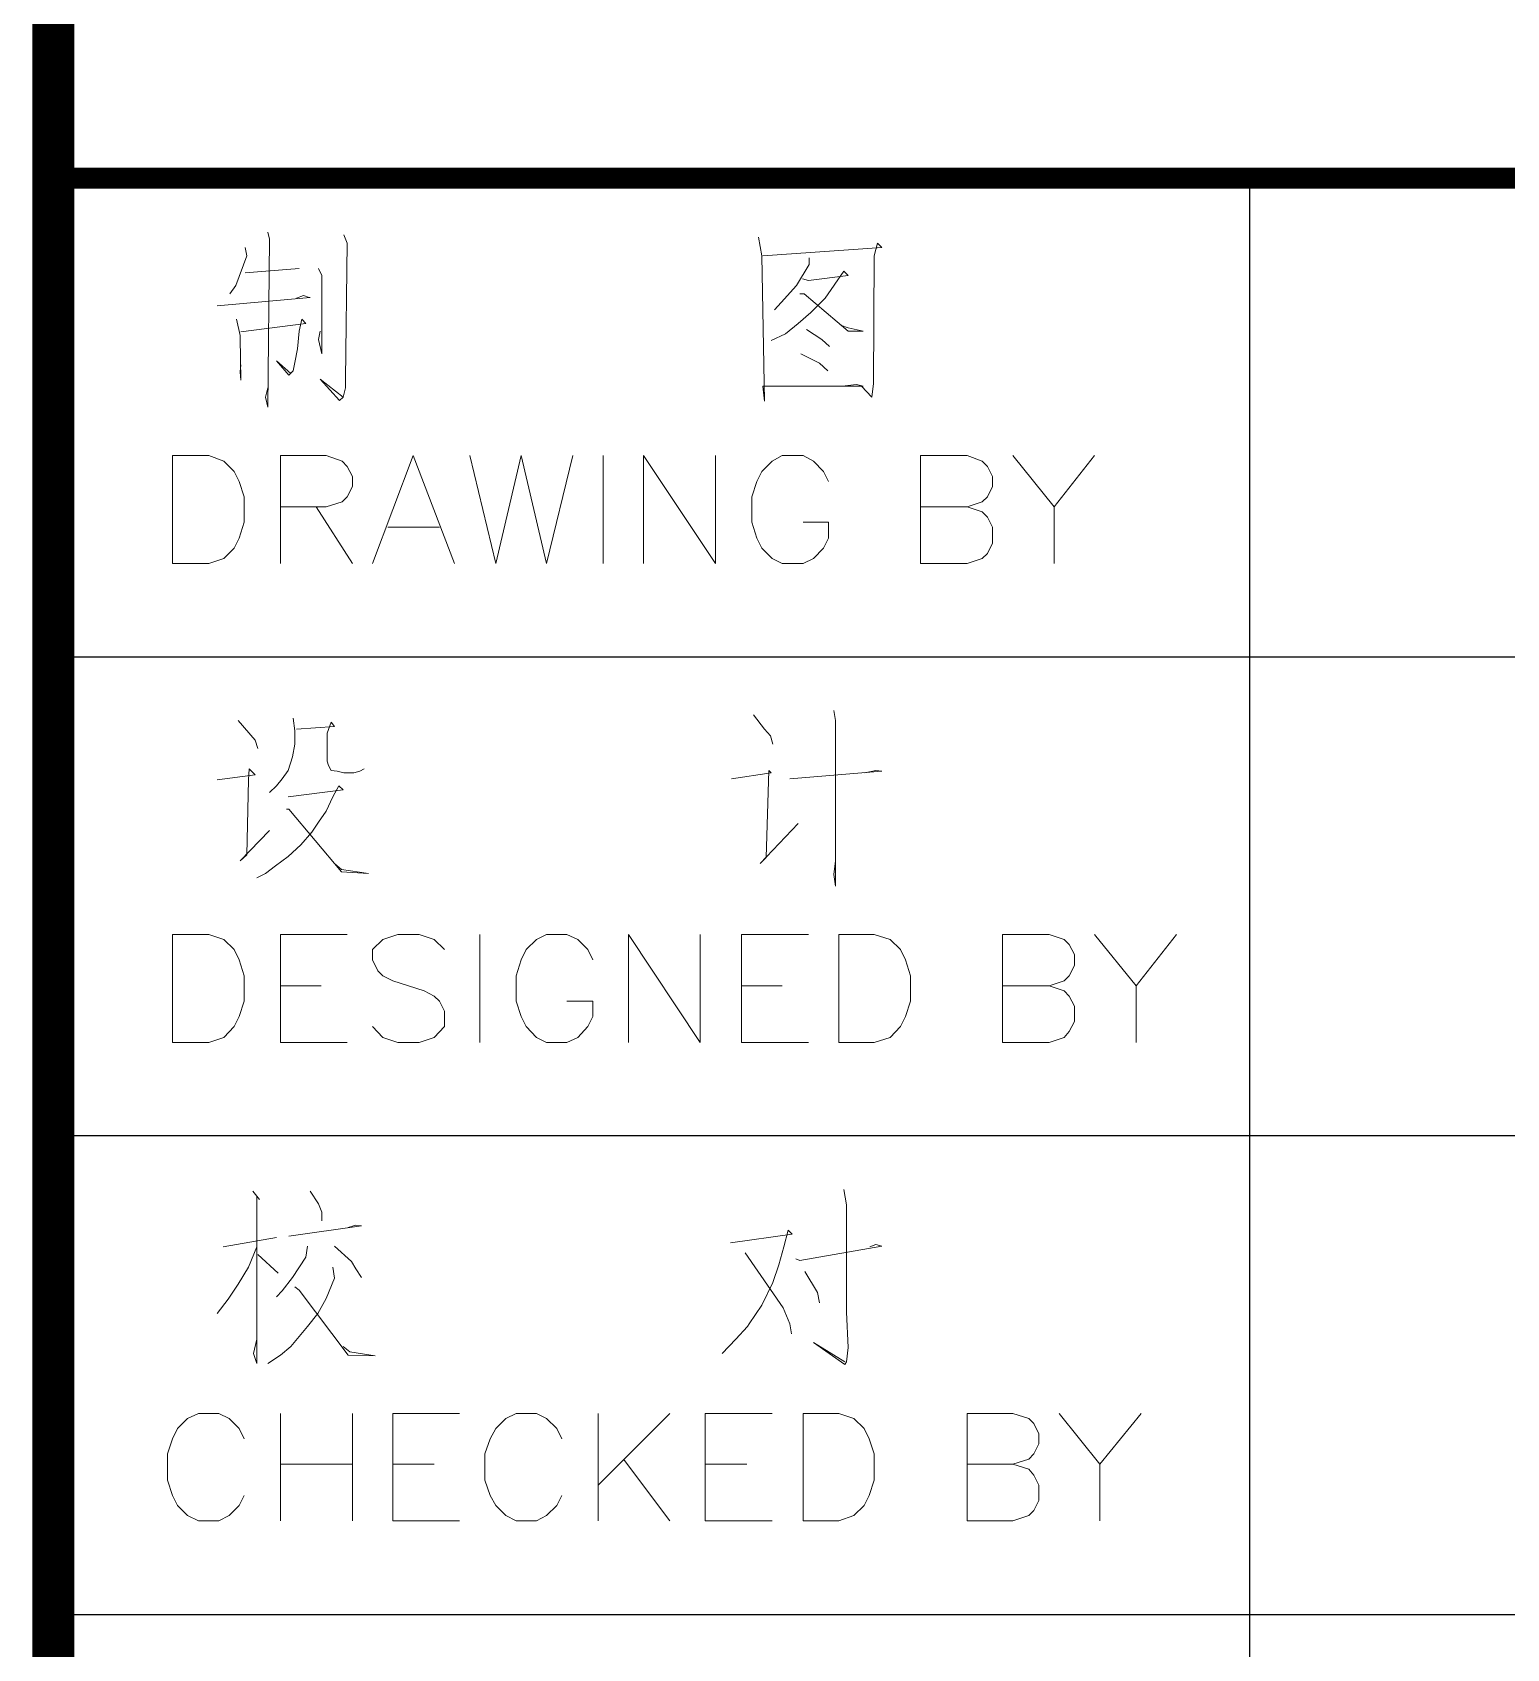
# Model space of a CAD drawing. Extents: x -6243262 to 3079315, y -2914302 to 172723.
# Drawn here: x -5674418 to -5672701, y -738366 to -736485 of the extents above; entities that cross this region are included whole.
import ezdxf

# ---------------------------------------------------------------- set-up
doc = ezdxf.new("R2010")
doc.units = 0
doc.header["$LTSCALE"] = 1000
doc.layers.add('PUB_TITLE', color=4, linetype='Continuous')

# ---------------------------------------------------------------- blocks, each defined once
blk = doc.blocks.new('TQ')
at = {"layer": 'PUB_TITLE'}
for p, q in [((1748149.2, -790397.5), (1748149.2, -794298.3)), ((1746756.1, -790954.7), (1750935.6, -790954.7)), ((1746756.1, -791512), (1750935.6, -791512)), ((1746756.1, -792069.3), (1750935.6, -792069.3))]:
    blk.add_line(p, q, dxfattribs=at)
for points, const_width in [([(1746756.1, -758772.5), (1746756.1, -798756.5)], 48.8), ([(1746756.1, -790397.5), (1746756.1, -798756.5)], 48.8), ([(1746756.1, -790397.5), (1750935.6, -790397.5)], 24.4)]:
    blk.add_lwpolyline(points, dxfattribs=dict(at, const_width=const_width))
blk.add_lwpolyline([(1746756.1, -798756.5), (1750935.6, -798756.5), (1750935.6, -758772.5), (1746756.1, -758772.5)], close=True, dxfattribs=at)
blk.add_lwpolyline([(1746756.1, -790397.5), (1746756.1, -798756.5), (1750935.6, -798756.5), (1750935.6, -790397.5)], dxfattribs=at)
at = {"layer": 'PUB_TITLE', "color": 140, "lineweight": 0}
for points in [[(1747006, -790460.4), (1747008, -790468.3), (1747006, -790664), (1747003.1, -790652.2), (1747006, -790641.4)], [(1747094.5, -790463.4), (1747098.5, -790473.2), (1747096.5, -790631.6), (1747096.5, -790641.4), (1747094.5, -790649.3), (1747093.5, -790652.2), (1747089.6, -790656.1), (1747067, -790631.6), (1747093.5, -790652.2)], [(1746979.5, -790478.1), (1746981.4, -790488), (1746968.6, -790522.4), (1746961.8, -790532.2)], [(1747577.4, -790466.3), (1747581.3, -790488), (1747584.3, -790657.1), (1747582.3, -790639.4), (1747699.3, -790639.4), (1747691.5, -790637.5), (1747674.8, -790639.4)], [(1747582.3, -790488), (1747721, -790478.1), (1747716.1, -790473.2), (1747712.1, -790488), (1747711.1, -790636.5), (1747709.2, -790652.2), (1747697.4, -790639.4)], [(1746979.5, -790507.7), (1747042.4, -790502.7)], [(1747065, -790502.7), (1747069, -790510.6), (1747069, -790602.1), (1747065, -790585.3), (1747067, -790575.5)], [(1747636.4, -790490), (1747636.4, -790497.8), (1747621.6, -790522.4), (1747603.9, -790542.1), (1747596.1, -790550.9)], [(1747628.5, -790514.5), (1747635.4, -790516.5), (1747681.6, -790510.6), (1747676.7, -790505.7), (1747655.1, -790537.2), (1747638.4, -790553.9), (1747623.6, -790566.7), (1747608.9, -790578.5), (1747592.1, -790586.3)], [(1746947, -790546), (1747055.2, -790536.2), (1747054.2, -790536.2), (1747047.3, -790534.2), (1747039.5, -790537.2)], [(1747625.6, -790532.2), (1747630.5, -790532.2), (1747681.6, -790575.5), (1747699.3, -790575.5), (1747681.6, -790571.6), (1747672.8, -790568.6)], [(1746969.6, -790561.7), (1746973.6, -790580.4), (1746973.6, -790583.4), (1746974.5, -790632.5), (1746973.6, -790622.7), (1746974.5, -790614.8)], [(1746974.5, -790576.5), (1747050.3, -790566.7), (1747045.4, -790561.7), (1747042.4, -790575.5), (1747040.4, -790596.2), (1747037.5, -790611.9), (1747035.5, -790621.7), (1747030.6, -790626.6), (1747015.9, -790609.9), (1747032.6, -790624.7)], [(1747633.4, -790573.5), (1747651.1, -790585.3), (1747660, -790593.2)], [(1747626.6, -790602.1), (1747648.2, -790612.9), (1747658, -790621.7)], [(1746894.9, -790720.1), (1746894.9, -790846)], [(1746894.9, -790720.1), (1746937.2, -790720.1), (1746954.9, -790727), (1746966.7, -790738.8), (1746972.6, -790750.6), (1746978.5, -790768.3), (1746978.5, -790797.8), (1746972.6, -790816.4), (1746966.7, -790828.3), (1746954.9, -790840.1), (1746937.2, -790846), (1746894.9, -790846)], [(1747020.8, -790720.1), (1747020.8, -790846)], [(1747020.8, -790720.1), (1747073.9, -790720.1), (1747092.6, -790727), (1747098.5, -790732.9), (1747104.4, -790744.7), (1747104.4, -790756.5), (1747098.5, -790768.3), (1747092.6, -790774.2), (1747073.9, -790780.1), (1747020.8, -790780.1)], [(1747175.2, -790720.1), (1747128, -790846)], [(1747175.2, -790720.1), (1747223.4, -790846)], [(1747241.1, -790720.1), (1747271.5, -790846), (1747301, -790720.1), (1747330.6, -790846), (1747361, -790720.1)], [(1747396.4, -790720.1), (1747396.4, -790846)], [(1747443.6, -790720.1), (1747443.6, -790846)], [(1747443.6, -790720.1), (1747527.2, -790846), (1747527.2, -790720.1)], [(1747659, -790750.6), (1747653.1, -790738.8), (1747641.3, -790727), (1747629.5, -790720.1), (1747604.9, -790720.1), (1747593.1, -790727), (1747581.3, -790738.8), (1747575.4, -790750.6), (1747569.5, -790768.3), (1747569.5, -790797.8), (1747575.4, -790816.4), (1747581.3, -790828.3), (1747593.1, -790840.1), (1747604.9, -790846), (1747629.5, -790846), (1747641.3, -790840.1), (1747653.1, -790828.3), (1747659, -790816.4), (1747659, -790797.8), (1747629.5, -790797.8)], [(1747766.2, -790720.1), (1747766.2, -790846)], [(1747766.2, -790720.1), (1747820.3, -790720.1), (1747838, -790727), (1747843.9, -790732.9), (1747849.8, -790744.7), (1747849.8, -790756.5), (1747843.9, -790768.3), (1747838, -790774.2), (1747820.3, -790780.1), (1747766.2, -790780.1)], [(1747873.4, -790720.1), (1747921.6, -790780.1), (1747921.6, -790846)], [(1747968.8, -790720.1), (1747921.6, -790780.1)], [(1747062.1, -790780.1), (1747104.4, -790846)], [(1747820.3, -790780.1), (1747838, -790786), (1747843.9, -790791.9), (1747849.8, -790803.7), (1747849.8, -790822.3), (1747843.9, -790834.2), (1747838, -790840.1), (1747820.3, -790846), (1747766.2, -790846)], [(1747145.7, -790803.7), (1747205.7, -790803.7)], [(1746971.6, -791028.9), (1746991.3, -791051.5), (1746994.2, -791061.3)], [(1747035.5, -791025.9), (1747037.5, -791040.7), (1747037.5, -791056.4), (1747034.5, -791071.2), (1747029.6, -791086.9), (1747022.7, -791096.7), (1747015.9, -791104.6), (1747008, -791112.5)], [(1747571.5, -791022), (1747584.3, -791038.7), (1747591.2, -791046.6), (1747594.1, -791056.4)], [(1747664.9, -791017.1), (1747666.9, -791028.9), (1747666.9, -791221.6), (1747664.9, -791207.9), (1747666.9, -791192.1)], [(1747039.5, -791038.7), (1747083.7, -791035.8), (1747079.8, -791030.8), (1747074.9, -791043.6), (1747074.9, -791055.4), (1747074.9, -791065.3), (1747074.9, -791076.1), (1747076.8, -791081), (1747079.8, -791086.9), (1747086.7, -791087.9), (1747094.5, -791089.8), (1747106.3, -791089.8), (1747113.2, -791087.9), (1747118.1, -791084.9)], [(1746947, -791097.7), (1746991.3, -791091.8), (1746984.4, -791084.9), (1746983.4, -791097.7), (1746981.4, -791185.2), (1746973.6, -791192.1), (1747008, -791156.7)], [(1747029.6, -791117.4), (1747093.5, -791109.5), (1747088.6, -791104.6), (1747081.7, -791117.4), (1747073.9, -791134.1), (1747065, -791146.9), (1747057.2, -791158.7), (1747044.4, -791173.4), (1747029.6, -791187.2), (1747014.9, -791198), (1747003.1, -791206.9), (1746993.2, -791211.8)], [(1747545.9, -791096.7), (1747592.1, -791089.8), (1747589.2, -791086.9), (1747586.2, -791188.2), (1747579.4, -791195.1), (1747623.6, -791148.8)], [(1747613.8, -791096.7), (1747721, -791087.9), (1747714.1, -791086.9), (1747701.3, -791089.8)], [(1747027.7, -791132.1), (1747030.6, -791132.1), (1747091.6, -791204.9), (1747123, -791206.9), (1747091.6, -791202), (1747083.7, -791195.1)], [(1746894.9, -791277.7), (1746894.9, -791403.6)], [(1746894.9, -791277.7), (1746937.2, -791277.7), (1746954.9, -791283.6), (1746966.7, -791295.4), (1746972.6, -791307.2), (1746978.5, -791325.9), (1746978.5, -791355.4), (1746972.6, -791373.1), (1746966.7, -791384.9), (1746954.9, -791397.7), (1746937.2, -791403.6), (1746894.9, -791403.6)], [(1747020.8, -791277.7), (1747020.8, -791403.6)], [(1747020.8, -791277.7), (1747098.5, -791277.7)], [(1747211.6, -791295.4), (1747199.8, -791283.6), (1747182.1, -791277.7), (1747157.5, -791277.7), (1747139.8, -791283.6), (1747128, -791295.4), (1747128, -791307.2), (1747133.9, -791320), (1747139.8, -791325.9), (1747151.6, -791331.8), (1747188, -791343.6), (1747199.8, -791349.5), (1747205.7, -791355.4), (1747211.6, -791367.2), (1747211.6, -791384.9), (1747199.8, -791397.7), (1747182.1, -791403.6), (1747157.5, -791403.6), (1747139.8, -791397.7), (1747128, -791384.9)], [(1747252.9, -791277.7), (1747252.9, -791403.6)], [(1747384.6, -791307.2), (1747378.7, -791295.4), (1747366.9, -791283.6), (1747354.2, -791277.7), (1747330.6, -791277.7), (1747318.7, -791283.6), (1747306.9, -791295.4), (1747301, -791307.2), (1747295.1, -791325.9), (1747295.1, -791355.4), (1747301, -791373.1), (1747306.9, -791384.9), (1747318.7, -791397.7), (1747330.6, -791403.6), (1747354.2, -791403.6), (1747366.9, -791397.7), (1747378.7, -791384.9), (1747384.6, -791373.1), (1747384.6, -791355.4), (1747354.2, -791355.4)], [(1747425.9, -791277.7), (1747425.9, -791403.6)], [(1747425.9, -791277.7), (1747509.5, -791403.6), (1747509.5, -791277.7)], [(1747557.7, -791277.7), (1747557.7, -791403.6)], [(1747557.7, -791277.7), (1747635.4, -791277.7)], [(1747670.8, -791277.7), (1747670.8, -791403.6)], [(1747670.8, -791277.7), (1747712.1, -791277.7), (1747730.8, -791283.6), (1747742.6, -791295.4), (1747748.5, -791307.2), (1747754.4, -791325.9), (1747754.4, -791355.4), (1747748.5, -791373.1), (1747742.6, -791384.9), (1747730.8, -791397.7), (1747712.1, -791403.6), (1747670.8, -791403.6)], [(1747861.6, -791277.7), (1747861.6, -791403.6)], [(1747861.6, -791277.7), (1747915.7, -791277.7), (1747933.4, -791283.6), (1747939.3, -791289.5), (1747945.2, -791301.3), (1747945.2, -791314.1), (1747939.3, -791325.9), (1747933.4, -791331.8), (1747915.7, -791337.7), (1747861.6, -791337.7)], [(1747968.8, -791277.7), (1748017, -791337.7), (1748017, -791403.6)], [(1748064.2, -791277.7), (1748017, -791337.7)], [(1747020.8, -791337.7), (1747068, -791337.7)], [(1747557.7, -791337.7), (1747604.9, -791337.7)], [(1747915.7, -791337.7), (1747933.4, -791343.6), (1747939.3, -791349.5), (1747945.2, -791361.3), (1747945.2, -791379), (1747939.3, -791390.8), (1747933.4, -791397.7), (1747915.7, -791403.6), (1747861.6, -791403.6)], [(1747020.8, -791403.6), (1747098.5, -791403.6)], [(1747557.7, -791403.6), (1747635.4, -791403.6)], [(1747676.7, -791574.7), (1747679.7, -791592.4), (1747679.7, -791714.3), (1747679.7, -791717.3), (1747681.6, -791758.6), (1747679.7, -791775.3), (1747677.7, -791778.2), (1747641.3, -791752.7), (1747677.7, -791775.3)], [(1746988.3, -791576.6), (1746996.2, -791586.5), (1746993.2, -791582.5), (1746993.2, -791777.3), (1746989.3, -791765.5), (1746993.2, -791748.7)], [(1747055.2, -791576.6), (1747065, -791591.4), (1747069, -791601.2), (1747069, -791611.1)], [(1747015.9, -791630.7), (1746953.9, -791641.5)], [(1747030.6, -791628.8), (1747115.2, -791617), (1747108.3, -791616), (1747099.4, -791618.9)], [(1747544.9, -791636.6), (1747616.7, -791626.8), (1747611.8, -791621.9), (1747606.9, -791641.5), (1747601, -791662.2), (1747594.1, -791682.9), (1747581.3, -791709.4), (1747566.6, -791731), (1747564.6, -791734), (1747550.8, -791748.7), (1747535.1, -791765.5)], [(1746993.2, -791641.5), (1746983.4, -791665.1), (1746971.6, -791684.8), (1746959.8, -791702.5), (1746947, -791719.2)], [(1746994.2, -791650.4), (1747017.8, -791672)], [(1747052.2, -791640.6), (1747050.3, -791653.3), (1747034.5, -791677), (1747022.7, -791692.7), (1747015.9, -791699.6)], [(1747083.7, -791640.6), (1747103.4, -791658.3), (1747108.3, -791667.1), (1747115.2, -791677)], [(1747561.7, -791648.4), (1747605.9, -791712.4), (1747613.8, -791731), (1747615.7, -791742.8)], [(1747620.7, -791655.3), (1747625.6, -791657.3), (1747721, -791640.6), (1747714.1, -791638.6), (1747707.2, -791641.5)], [(1747081.7, -791665.1), (1747083.7, -791677.9), (1747073.9, -791701.5), (1747064, -791719.2), (1747052.2, -791734), (1747042.4, -791745.8), (1747032.6, -791757.6), (1747020.8, -791767.4), (1747006, -791777.3)], [(1747037.5, -791687.8), (1747042.4, -791691.7), (1747099.4, -791767.4), (1747130.9, -791768.4), (1747101.4, -791763.5), (1747093.5, -791757.6)], [(1747631.5, -791670.1), (1747646.2, -791694.7), (1747648.2, -791706.5)], [(1746978.5, -791864.8), (1746972.6, -791853), (1746960.8, -791841.2), (1746949, -791835.3), (1746925.4, -791835.3), (1746912.6, -791841.2), (1746900.8, -791853), (1746894.9, -791864.8), (1746889, -791882.5), (1746889, -791913), (1746894.9, -791930.7), (1746900.8, -791942.5), (1746912.6, -791954.3), (1746925.4, -791960.2), (1746949, -791960.2), (1746960.8, -791954.3), (1746972.6, -791942.5), (1746978.5, -791930.7)], [(1747020.8, -791835.3), (1747020.8, -791960.2)], [(1747104.4, -791835.3), (1747104.4, -791960.2)], [(1747151.6, -791835.3), (1747151.6, -791960.2)], [(1747151.6, -791835.3), (1747229.3, -791835.3)], [(1747348.3, -791864.8), (1747342.4, -791853), (1747330.6, -791841.2), (1747318.7, -791835.3), (1747295.1, -791835.3), (1747283.3, -791841.2), (1747271.5, -791853), (1747264.7, -791864.8), (1747258.8, -791882.5), (1747258.8, -791913), (1747264.7, -791930.7), (1747271.5, -791942.5), (1747283.3, -791954.3), (1747295.1, -791960.2), (1747318.7, -791960.2), (1747330.6, -791954.3), (1747342.4, -791942.5), (1747348.3, -791930.7)], [(1747390.5, -791835.3), (1747390.5, -791960.2)], [(1747474.1, -791835.3), (1747390.5, -791918.9)], [(1747515.4, -791835.3), (1747515.4, -791960.2)], [(1747515.4, -791835.3), (1747593.1, -791835.3)], [(1747629.5, -791835.3), (1747629.5, -791960.2)], [(1747629.5, -791835.3), (1747670.8, -791835.3), (1747688.5, -791841.2), (1747700.3, -791853), (1747706.2, -791864.8), (1747712.1, -791882.5), (1747712.1, -791913), (1747706.2, -791930.7), (1747700.3, -791942.5), (1747688.5, -791954.3), (1747670.8, -791960.2), (1747629.5, -791960.2)], [(1747820.3, -791835.3), (1747820.3, -791960.2)], [(1747820.3, -791835.3), (1747873.4, -791835.3), (1747892.1, -791841.2), (1747898, -791847.1), (1747903.9, -791858.9), (1747903.9, -791870.7), (1747898, -791882.5), (1747892.1, -791888.4), (1747873.4, -791894.3), (1747820.3, -791894.3)], [(1747927.5, -791835.3), (1747974.7, -791894.3), (1747974.7, -791960.2)], [(1748022.9, -791835.3), (1747974.7, -791894.3)], [(1747020.8, -791894.3), (1747104.4, -791894.3)], [(1747151.6, -791894.3), (1747199.8, -791894.3)], [(1747420, -791888.4), (1747474.1, -791960.2)], [(1747515.4, -791894.3), (1747563.6, -791894.3)], [(1747873.4, -791894.3), (1747892.1, -791900.2), (1747898, -791907.1), (1747903.9, -791918.9), (1747903.9, -791936.6), (1747898, -791948.4), (1747892.1, -791954.3), (1747873.4, -791960.2), (1747820.3, -791960.2)], [(1747151.6, -791960.2), (1747229.3, -791960.2)], [(1747515.4, -791960.2), (1747593.1, -791960.2)]]:
    blk.add_lwpolyline(points, dxfattribs=at)

msp = doc.modelspace()

# ---------------------------------------------------------------- block references
msp.add_blockref('TQ', (-7421149.4, 53743))

doc.saveas('drawing.dxf')
